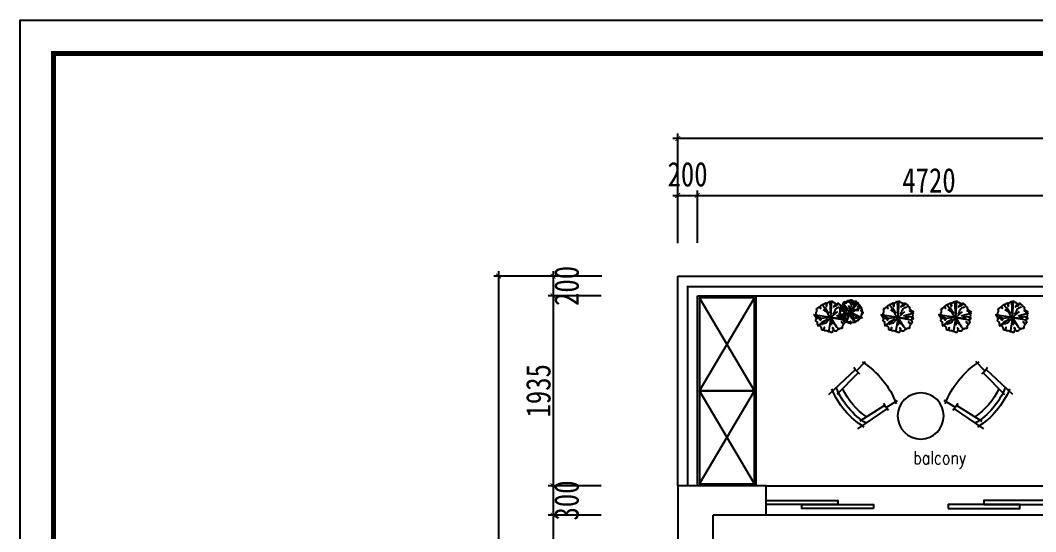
# Model space of a CAD drawing. Header units: millimetres. Extents: x -77055 to 331180, y -861586 to -491011.
# Drawn here: x -3613 to 6735, y -827818 to -822610 of the extents above; entities that cross this region are included whole.
import ezdxf

# ---------------------------------------------------------------- set-up
doc = ezdxf.new("R2010")
doc.units = ezdxf.units.MM
doc.header["$PDMODE"] = 3
doc.linetypes.add('M-HIDDEN', pattern=[1.875, 1.25, -0.625])
for name, color, linetype in [('0-01图框模板说明', 2, 'Continuous'), ('0-02图框细线', 136, 'Continuous'), ('250', 250, 'Continuous'), ('IEM-18Norm', 30, 'Continuous'), ('IFF-PLANTS', 86, 'Continuous'), ('JP-高位家具', 1, 'Continuous'), ('PUB_TEXT', 7, 'Continuous')]:
    doc.layers.add(name, color=color, linetype=linetype)
doc.styles.add('_SIMPLEX', font='SIMPLEX.shx', dxfattribs={"width": 0.8})
doc.styles.add('DIM', font='simhei.ttf', dxfattribs={"width": 0.8})
doc.dimstyles.new('1-50', dxfattribs={"dimscale": 50, "dimtxt": 5, "dimasz": 1, "dimexe": 1, "dimexo": 0.1, "dimgap": 0.5, "dimtad": 1, "dimdec": 0, "dimdsep": 46, "dimtxsty": 'DIM', "dimblk": 'ARCHTICK', "dimcen": 4, "dimdle": 1, "dimclrd": 3, "dimclre": 3, "dimclrt": 1, "dimadec": 0, "dimazin": 0, "dimtfac": 1, "dimtdec": 0, "dimtmove": 2, "dimatfit": 3, "dimldrblk": 'DOT', "dimfxl": 15, "dimfxlon": 1, "dimarcsym": 0})

# ---------------------------------------------------------------- blocks, each defined once
blk = doc.blocks.new('_ArchTick')
at = {"color": 0, "linetype": 'ByBlock', "const_width": 0.15}
blk.add_lwpolyline([(-0.5, -0.5), (0.5, 0.5)], dxfattribs=at)
blk = doc.blocks.new('*D205')
at = {"layer": '250', "color": 3, "lineweight": -2}
for p, q in [((3037, -824393), (3337, -824393)), ((3087, -824881), (3087, -824343)), ((3287, -824876), (3287, -824343))]:
    blk.add_line(p, q, dxfattribs=at)
at = {"layer": 'Defpoints', "color": 0}
for p in [(3287, -824393), (3087, -824886), (3287, -824881)]:
    blk.add_point(p, dxfattribs=at)
at = {"layer": '250', "color": 3, "lineweight": -2, "xscale": 50, "yscale": 50, "zscale": 50, "rotation": 180}
blk.add_blockref('_ArchTick', (3087, -824393), dxfattribs=at)
at = {"layer": '250', "color": 3, "lineweight": -2, "xscale": 50, "yscale": 50, "zscale": 50}
blk.add_blockref('_ArchTick', (3287, -824393), dxfattribs=at)
at = {"layer": '250', "color": 1, "insert": (3187, -824179), "char_height": 250, "attachment_point": 5, "style": 'DIM'}
blk.add_mtext('200', dxfattribs=at)
blk = doc.blocks.new('_Dot')
at = {"color": 0, "linetype": 'ByBlock', "lineweight": -2}
blk.add_line((-0.5, 0), (-1, 0), dxfattribs=at)
at = {"color": 0, "linetype": 'ByBlock', "const_width": 0.5}
blk.add_lwpolyline([(-0.25, 0, 1), (0.25, 0, 1)], format="xyb", close=True, dxfattribs=at)
blk = doc.blocks.new('*D206')
at = {"layer": '250', "color": 3, "lineweight": -2}
for p, q in [((3237, -824393), (8057, -824393)), ((3287, -824876), (3287, -824343)), ((8007, -824873), (8007, -824343))]:
    blk.add_line(p, q, dxfattribs=at)
at = {"layer": 'Defpoints', "color": 0}
for p in [(8007, -824393), (3287, -824881), (8007, -824878)]:
    blk.add_point(p, dxfattribs=at)
at = {"layer": '250', "color": 3, "lineweight": -2, "xscale": 50, "yscale": 50, "zscale": 50, "rotation": 180}
blk.add_blockref('_ArchTick', (3287, -824393), dxfattribs=at)
at = {"layer": '250', "color": 3, "lineweight": -2, "xscale": 50, "yscale": 50, "zscale": 50}
blk.add_blockref('_ArchTick', (8007, -824393), dxfattribs=at)
at = {"layer": '250', "color": 1, "insert": (5647, -824241), "char_height": 250, "attachment_point": 5, "style": 'DIM'}
blk.add_mtext('4720', dxfattribs=at)
blk = doc.blocks.new('*D214')
at = {"layer": '250', "color": 3, "lineweight": -2}
for p, q in [((2312, -825215), (1767, -825215)), ((1817, -825165), (1817, -825465)), ((2307, -825415), (1767, -825415))]:
    blk.add_line(p, q, dxfattribs=at)
at = {"layer": 'Defpoints', "color": 0}
for p in [(2317, -825215), (1817, -825415), (2312, -825415)]:
    blk.add_point(p, dxfattribs=at)
at = {"layer": '250', "color": 3, "lineweight": -2, "xscale": 50, "yscale": 50, "zscale": 50}
for p, rotation in [((1817, -825215), 90), ((1817, -825415), 270)]:
    blk.add_blockref('_ArchTick', p, dxfattribs=dict(at, rotation=rotation))
at = {"layer": '250', "color": 1, "insert": (1955, -825315), "char_height": 250, "attachment_point": 5, "rotation": 90, "style": 'DIM'}
blk.add_mtext('200', dxfattribs=at)
blk = doc.blocks.new('*D215')
at = {"layer": '250', "color": 3, "lineweight": -2}
for p, q in [((2307, -825415), (1767, -825415)), ((1817, -825365), (1817, -827400)), ((2147, -827350), (1767, -827350))]:
    blk.add_line(p, q, dxfattribs=at)
at = {"layer": 'Defpoints', "color": 0}
for p in [(2312, -825415), (1817, -827350), (2152, -827350)]:
    blk.add_point(p, dxfattribs=at)
at = {"layer": '250', "color": 3, "lineweight": -2, "xscale": 50, "yscale": 50, "zscale": 50}
for p, rotation in [((1817, -825415), 90), ((1817, -827350), 270)]:
    blk.add_blockref('_ArchTick', p, dxfattribs=dict(at, rotation=rotation))
at = {"layer": '250', "color": 1, "insert": (1667, -826383), "char_height": 250, "attachment_point": 5, "rotation": 90, "style": 'DIM'}
blk.add_mtext('1935', dxfattribs=at)
blk = doc.blocks.new('*D216')
at = {"layer": '250', "color": 3, "lineweight": -2}
for p, q in [((1817, -827300), (1817, -827700)), ((2307, -827350), (1767, -827350)), ((2307, -827650), (1767, -827650))]:
    blk.add_line(p, q, dxfattribs=at)
at = {"layer": 'Defpoints', "color": 0}
for p in [(2312, -827350), (1817, -827650), (2312, -827650)]:
    blk.add_point(p, dxfattribs=at)
at = {"layer": '250', "color": 3, "lineweight": -2, "xscale": 50, "yscale": 50, "zscale": 50}
for p, rotation in [((1817, -827350), 90), ((1817, -827650), 270)]:
    blk.add_blockref('_ArchTick', p, dxfattribs=dict(at, rotation=rotation))
at = {"layer": '250', "color": 1, "insert": (1955, -827500), "char_height": 250, "attachment_point": 5, "rotation": 90, "style": 'DIM'}
blk.add_mtext('300', dxfattribs=at)
blk = doc.blocks.new('*D217')
at = {"layer": '250', "color": 3, "lineweight": -2}
for p, q in [((1817, -827600), (1817, -834580)), ((2307, -827650), (1767, -827650)), ((2307, -834530), (1767, -834530))]:
    blk.add_line(p, q, dxfattribs=at)
at = {"layer": 'Defpoints', "color": 0}
for p in [(2312, -827650), (1817, -834530), (2312, -834530)]:
    blk.add_point(p, dxfattribs=at)
at = {"layer": '250', "color": 3, "lineweight": -2, "xscale": 50, "yscale": 50, "zscale": 50}
for p, rotation in [((1817, -827650), 90), ((1817, -834530), 270)]:
    blk.add_blockref('_ArchTick', p, dxfattribs=dict(at, rotation=rotation))
at = {"layer": '250', "color": 1, "insert": (1665, -831090), "char_height": 250, "attachment_point": 5, "rotation": 90, "style": 'DIM'}
blk.add_mtext('6880', dxfattribs=at)
blk = doc.blocks.new('*D232')
at = {"layer": '250', "color": 3, "lineweight": -2}
for p, q in [((3087, -824564), (3087, -823764)), ((17357, -824564), (17357, -823764)), ((17407, -823814), (3037, -823814))]:
    blk.add_line(p, q, dxfattribs=at)
at = {"layer": 'Defpoints', "color": 0}
for p in [(3087, -823814), (3087, -825143), (17357, -825143)]:
    blk.add_point(p, dxfattribs=at)
at = {"layer": '250', "color": 3, "lineweight": -2, "xscale": 50, "yscale": 50, "zscale": 50, "rotation": 180}
blk.add_blockref('_ArchTick', (3087, -823814), dxfattribs=at)
at = {"layer": '250', "color": 3, "lineweight": -2, "xscale": 50, "yscale": 50, "zscale": 50}
blk.add_blockref('_ArchTick', (17357, -823814), dxfattribs=at)
at = {"layer": '250', "color": 1, "insert": (10222, -823663), "char_height": 250, "attachment_point": 5, "style": 'DIM'}
blk.add_mtext('14270', dxfattribs=at)
blk = doc.blocks.new('*D234')
at = {"layer": '250', "color": 3, "lineweight": -2}
for p, q in [((2011, -825215), (1211, -825215)), ((1261, -825165), (1261, -836730)), ((2011, -836680), (1211, -836680))]:
    blk.add_line(p, q, dxfattribs=at)
at = {"layer": 'Defpoints', "color": 0}
for p in [(2312, -825215), (1261, -836680), (2312, -836680)]:
    blk.add_point(p, dxfattribs=at)
at = {"layer": '250', "color": 3, "lineweight": -2, "xscale": 50, "yscale": 50, "zscale": 50}
for p, rotation in [((1261, -825215), 90), ((1261, -836680), 270)]:
    blk.add_blockref('_ArchTick', p, dxfattribs=dict(at, rotation=rotation))
at = {"layer": '250', "color": 1, "insert": (1111, -830948), "char_height": 250, "attachment_point": 5, "rotation": 90, "style": 'DIM'}
blk.add_mtext('11465', dxfattribs=at)
blk = doc.blocks.new('TREE')
at = {"color": 0, "linetype": 'ByBlock'}
for p, q in [((0, 0), (-426, 453)), ((-14, 124), (-37, 392)), ((-28, 553), (-9, 216)), ((-2, -2), (384, 367)), ((0, 0), (-500, -310)), ((0, 0), (-473, -365)), ((1, -2), (-184, 326)), ((0, 0), (-35, -318)), ((0, 0), (227, 147)), ((0, 0), (381, 26)), ((0, 0), (325, -339)), ((0, 0), (223, -298)), ((-580, -11), (-189, -11)), ((-146, -21), (-393, -29)), ((189, -548), (66, -191))]:
    blk.add_line(p, q, dxfattribs=at)
for points in [[(-533, 172, 0.048549), (-538, 162, 0.190472), (-538, 152, -0.10101), (-534, 136, 0.307962), (-529, 126, 0.265853), (-522, 125, -0.124573), (-499, 128, -0.175417), (-471, 113, -0.55537), (-474, 103, -0.151111), (-493, 103, 0.037801), (-513, 108, 0.126958), (-522, 108, 0.229316), (-545, 84, 0.16988), (-545, 59, -0.10766), (-541, 26, 0.160613), (-535, -45, -0.11842), (-527, -95, -0.101826), (-531, -107, 0.641425), (-505, -139, 0.023709), (-443, -97, -0.264906), (-413, -93, -0.527356), (-410, -108, -0.115062), (-453, -136, 0.153737), (-493, -166, 0.227692), (-497, -195, -0.107046), (-494, -249, 0.304489), (-478, -282, 0.118537), (-445, -292, -0.24455), (-417, -310, -0.401226), (-423, -336, 0.516312), (-423, -369, 0.207858), (-395, -376, -0.205707), (-373, -381, 0.042292), (-366, -398, 0.27872), (-293, -406, 0.371124), (-277, -369, -0.162146), (-276, -332, -0.092503), (-254, -296, -0.92822), (-245, -302, 0.045097), (-264, -338, 0.271844), (-261, -356, -0.045638), (-237, -394, -0.351087), (-245, -437, 0.267635), (-276, -481, 0.456302), (-255, -503, 0.224849), (-239, -495, -0.702819), (-221, -501, 0.36667), (-167, -517, -0.306593), (-116, -526, 0.365707), (-41, -531, 0.229267), (-32, -515, -0.531538), (-16, -505, 0.038694), (27, -520, 0.546027), (39, -510, 0.008428), (32, -472, -1.045168), (37, -471, 0.024954), (85, -536, 0.277631), (132, -553, 0.618575), (136, -539, 0.07332), (112, -501, -0.264636), (108, -484, -0.283668), (151, -475, 0.151544), (216, -478, 0.263252), (240, -456, -0.276965), (266, -432, -0.00619), (307, -424, 0.292035), (342, -392, 0.386467), (334, -377, -0.479561), (328, -327, -0.347201), (364, -322, 0.24097), (407, -324, 0.319278), (424, -297, -0.256097), (439, -262, 0.599235), (437, -247, 0.047891), (392, -236, -0.010419), (332, -226, -1.343777), (334, -221, -0.207946), (408, -227, 0.33552), (447, -221, 0.15502), (468, -176, -0.317336), (499, -144, 0.33213), (532, -107, 0.295355), (520, -83, -0.3785), (502, -32, 0.22719), (500, 14, 0.002774), (486, 38, -0.340727), (489, 58, 0.192143), (500, 81, 0.191783), (474, 155, 0.399061), (419, 160, -0.281864), (340, 151, -0.778653), (341, 160, 0.05714), (390, 169, 0.298226), (428, 213, -0.213147), (451, 252, 0.598277), (448, 281, 0.136008), (413, 299, -0.239617), (383, 322, 0.225446), (329, 367, -0.274678), (282, 414, 0.625959), (207, 429, -0.077436), (161, 385, -1.722769), (161, 389, 0.182225), (191, 427, -0.220662), (213, 451, 0.440558), (221, 473, 0.255848), (180, 500, 0.203833), (140, 487, -0.381368), (42, 488, 0.289099), (-77, 508, 0.098536), (-107, 488, -0.37499), (-148, 485, 0.295657), (-212, 490, 0.325049), (-226, 463, -0.444778), (-241, 442, -0.072527), (-280, 445, 0.724317), (-286, 435, 0.036145), (-225, 376, 0.245611), (-185, 367, -0.314344), (-138, 351, -0.471362), (-150, 307, -0.328571), (-187, 315, 0.165469), (-233, 341, -0.289587), (-308, 411, 0.485494), (-358, 433, 0.37279), (-379, 377, -0.569082), (-398, 355, 0.406999), (-425, 335, -0.196889), (-455, 288, -0.049165), (-529, 245, 0.519447), (-535, 215, -0.377457), (-533, 172, 3.957934)], [(15, 56, -0.10196), (60, 209, 0.275224), (55, 302, -0.168848), (27, 414, -2.224984)], [(-390, 62, -0.036231), (-288, 26, 0.185457), (-162, 20, -0.211068), (-43, 9, 0.149215), (0, 0, -8.760448)], [(487, -11, 0.172133), (370, 10, -0.196086), (205, 48, 0.316741), (120, 48, -11.613477)], [(-159, -464, 0.391732), (-139, -392, -0.180788), (-149, -315, -0.13994), (-84, -199, 0.260432), (-59, -111, -0.869243)], [(295, -451, 0.133517), (268, -402, 0.059364), (224, -366, -0.223064), (177, -290, 0.236418), (120, -204, -0.461399)]]:
    blk.add_lwpolyline(points, format="xyb", dxfattribs=at)
blk = doc.blocks.new('gf')
at = {"color": 2}
for p, q in [((97403, -12710), (97767, -12961)), ((97737, -13001), (97429, -12806)), ((98964, -12710), (98600, -12961)), ((98629, -13001), (98938, -12806)), ((97755, -12976), (97894, -13063)), ((98612, -12976), (98473, -13063)), ((97044, -13135), (97374, -13447)), ((97409, -13406), (97146, -13138)), ((98957, -13406), (99220, -13138)), ((99323, -13135), (98993, -13447)), ((97389, -13429), (97501, -13545)), ((98978, -13429), (98865, -13545))]:
    blk.add_line(p, q, dxfattribs=at)
blk.add_circle((98183, -12871), 286, dxfattribs=at)
for centre, radius, start, end in [((97992, -13570), 979, 121.3946, 158.2037), ((97972, -13551), 897, 120.805, 158.5297), ((98395, -13551), 897, 21.4703, 59.195), ((98375, -13570), 979, 21.7963, 58.6054), ((98288, -13377), 666, 139.0444, 148.0705), ((98079, -13377), 666, 31.9295, 40.9556), ((96878, -12636), 1075, 302.7424, 338.895), ((99489, -12636), 1075, 201.105, 237.2576), ((97891, -13867), 666, 133.9798, 143.3347), ((98475, -13867), 666, 36.6653, 46.0202)]:
    blk.add_arc(centre, radius, start, end, dxfattribs=at)
at = {"color": 1}
for centre, start, end in [((97972, -13551), 123.4784, 155.6579), ((98395, -13551), 24.3421, 56.5216)]:
    blk.add_arc(centre, 829, start, end, dxfattribs=at)
blk = doc.blocks.new('A$C54042851')
at = {"layer": 'PUB_TEXT', "color": 5, "style": '_SIMPLEX', "width": 0.8}
blk.add_text(' balcony', height=133.3, rotation=360, dxfattribs=at).set_placement((-89, 6251))
blk = doc.blocks.new('A$C277C16EF')
at = {"layer": '0-01图框模板说明', "color": 2, "const_width": 49}
blk.add_lwpolyline([(-338, 19745), (-338, 338), (-28062, 338), (-28062, 19745)], close=True, dxfattribs=at)
at = {"layer": '0-02图框细线'}
blk.add_lwpolyline([(0, 20083), (0, 0), (-28400, 0), (-28400, 20083)], close=True, dxfattribs=at)

msp = doc.modelspace()

# ---------------------------------------------------------------- linework, layer by layer
at = {"layer": '250', "color": 2}
for p, q in [((3087.4, -827350.3), (3087.4, -825215.3)), ((3087.4, -825215.3), (8207.4, -825215.3)), ((3287.4, -827350.3), (3287.4, -825415.3)), ((3287.4, -825415.3), (8007.4, -825415.3)), ((3887.4, -827350.3), (3887.4, -825415.3))]:
    msp.add_line(p, q, dxfattribs=at)
at = {"layer": '250', "color": 7}
for p, q in [((3287.4, -827350.3), (3087.4, -827350.3)), ((3087.4, -827350.3), (3087.4, -835360.3)), ((3987.4, -827350.3), (3287.4, -827350.3)), ((3987.4, -827650.3), (3987.4, -827350.3)), ((3447.4, -834530.3), (3447.4, -827650.3)), ((3987.4, -827650.3), (3447.4, -827650.3))]:
    msp.add_line(p, q, dxfattribs=at)
at = {"layer": '250', "color": 1, "const_width": 20}
msp.add_lwpolyline([(3187.4, -827350.3), (3187.4, -825321.8), (8106.3, -825321.8), (8106.3, -827350.3)], dxfattribs=at)
at = {"layer": '250', "color": 1}
msp.add_lwpolyline([(3867.4, -825435.3), (3307.4, -825435.3), (3307.4, -827330.3), (3867.4, -827330.3)], close=True, dxfattribs=at)
at = {"layer": '250', "color": 8}
for points in [[(3307.4, -827330.3), (3867.4, -826382.8), (3307.4, -826382.8), (3867.4, -825435.3)], [(3867.4, -827330.3), (3307.4, -826382.8), (3867.4, -826382.8), (3307.4, -825435.3)]]:
    msp.add_lwpolyline(points, dxfattribs=at)
at = {"layer": '250', "color": 251}
msp.add_lwpolyline([(6937.4, -827350.3), (6937.4, -827650.3), (3987.4, -827650.3), (3987.4, -827350.3)], close=True, dxfattribs=at)
at = {"layer": '250', "color": 2}
for points in [[(4717.4, -827540.3), (3987.4, -827540.3), (3987.4, -827500.3), (4717.4, -827500.3)], [(6207.4, -827540.3), (6937.4, -827540.3), (6937.4, -827500.3), (6207.4, -827500.3)], [(5082.4, -827580.3), (4352.4, -827580.3), (4352.4, -827540.3), (5082.4, -827540.3)], [(5842.4, -827580.3), (6572.4, -827580.3), (6572.4, -827540.3), (5842.4, -827540.3)]]:
    msp.add_lwpolyline(points, close=True, dxfattribs=at)
at = {"layer": 'IEM-18Norm', "linetype": 'M-HIDDEN', "ltscale": 0.2}
msp.add_circle((4853.6, -825580), 108.3, dxfattribs=at)

# ---------------------------------------------------------------- block references
at = {"color": 2, "ltscale": 100}
msp.add_blockref('A$C54042851', (5502.4, -833382.8), dxfattribs=at)
at = {"layer": '250', "color": 7}
msp.add_blockref('A$C277C16EF', (24786.8, -842692.8), dxfattribs=at)
at = {"layer": 'IFF-PLANTS'}
for p, xscale, yscale, zscale, rotation in [((4646.9, -825636.8), -0.2900516158564656, 0.2900516158493701, 0.2900516158536585, 124.2149886194116), ((4848.1, -825581.7), 0.2175387118850137, 0.2175387118972139, 0.2175387118902439, 201.1796316250686), ((5331.9, -825636.8), -0.2900516158564656, 0.2900516158493701, 0.2900516158536585, 124.2149886194116), ((5919.1, -825636.8), -0.2900516158564656, 0.2900516158493701, 0.2900516158536585, 124.2149886194116), ((6498.8, -825636.8), -0.2900516158564656, 0.2900516158493701, 0.2900516158536585, 124.2149886194116)]:
    msp.add_blockref('TREE', p, dxfattribs=dict(at, xscale=xscale, yscale=yscale, zscale=zscale, rotation=rotation))
at = {"layer": 'JP-高位家具', "color": 7, "xscale": -0.823283999983687, "yscale": 0.8232840000043211, "zscale": 0.8232839999999999, "rotation": 180}
msp.add_blockref('gf', (-75269.9, -837236), dxfattribs=at)

# ---------------------------------------------------------------- dimensions: what is measured, and where the dimension line sits
at = {"layer": '250', "color": 7}
dim = msp.add_linear_dim(base=(3087.4, -823814.5), p1=(17357.4, -825142.9), p2=(3087.4, -825142.9), dimstyle='1-50', dxfattribs=at)
dim.commit()
dim.dimension.update_dxf_attribs({"geometry": '*D232', "text_midpoint": (10222.4, -823663.1)})
for base, p1, p2, angle, picture, middle in [((3287.4, -824392.9), (3087.4, -824886.4), (3287.4, -824881.4), 180, '*D205', (3187.4, -824179)), ((8007.4, -824392.9), (3287.4, -824881.4), (8007.4, -824878), 180, '*D206', (5647.4, -824241.5)), ((1260.9, -836680.3), (2311.9, -825215.3), (2311.9, -836680.3), 270, '*D234', (1110.9, -830947.8)), ((1816.9, -827350.3), (2311.9, -825415.3), (2151.9, -827350.3), 270, '*D215', (1666.9, -826382.8)), ((1816.9, -834530.3), (2311.9, -827650.3), (2311.9, -834530.3), 270, '*D217', (1665.4, -831090.3))]:
    dim = msp.add_linear_dim(base=base, p1=p1, p2=p2, angle=angle, dimstyle='1-50', dxfattribs=at)
    dim.commit()
    dim.dimension.update_dxf_attribs({"geometry": picture, "text_midpoint": middle})
for base, p1, p2, picture, middle in [((1816.9, -825415.3), (2316.9, -825215.3), (2311.9, -825415.3), '*D214', (1955.1, -825315.3)), ((1816.9, -827650.3), (2311.9, -827350.3), (2311.9, -827650.3), '*D216', (1955.1, -827500.3))]:
    dim = msp.add_linear_dim(base=base, p1=p1, p2=p2, angle=270, dimstyle='1-50', dxfattribs=at)
    dim.commit()
    dim.dimension.update_dxf_attribs({"geometry": picture, "text_midpoint": middle, "dimtype": 160})

doc.saveas('drawing.dxf')
